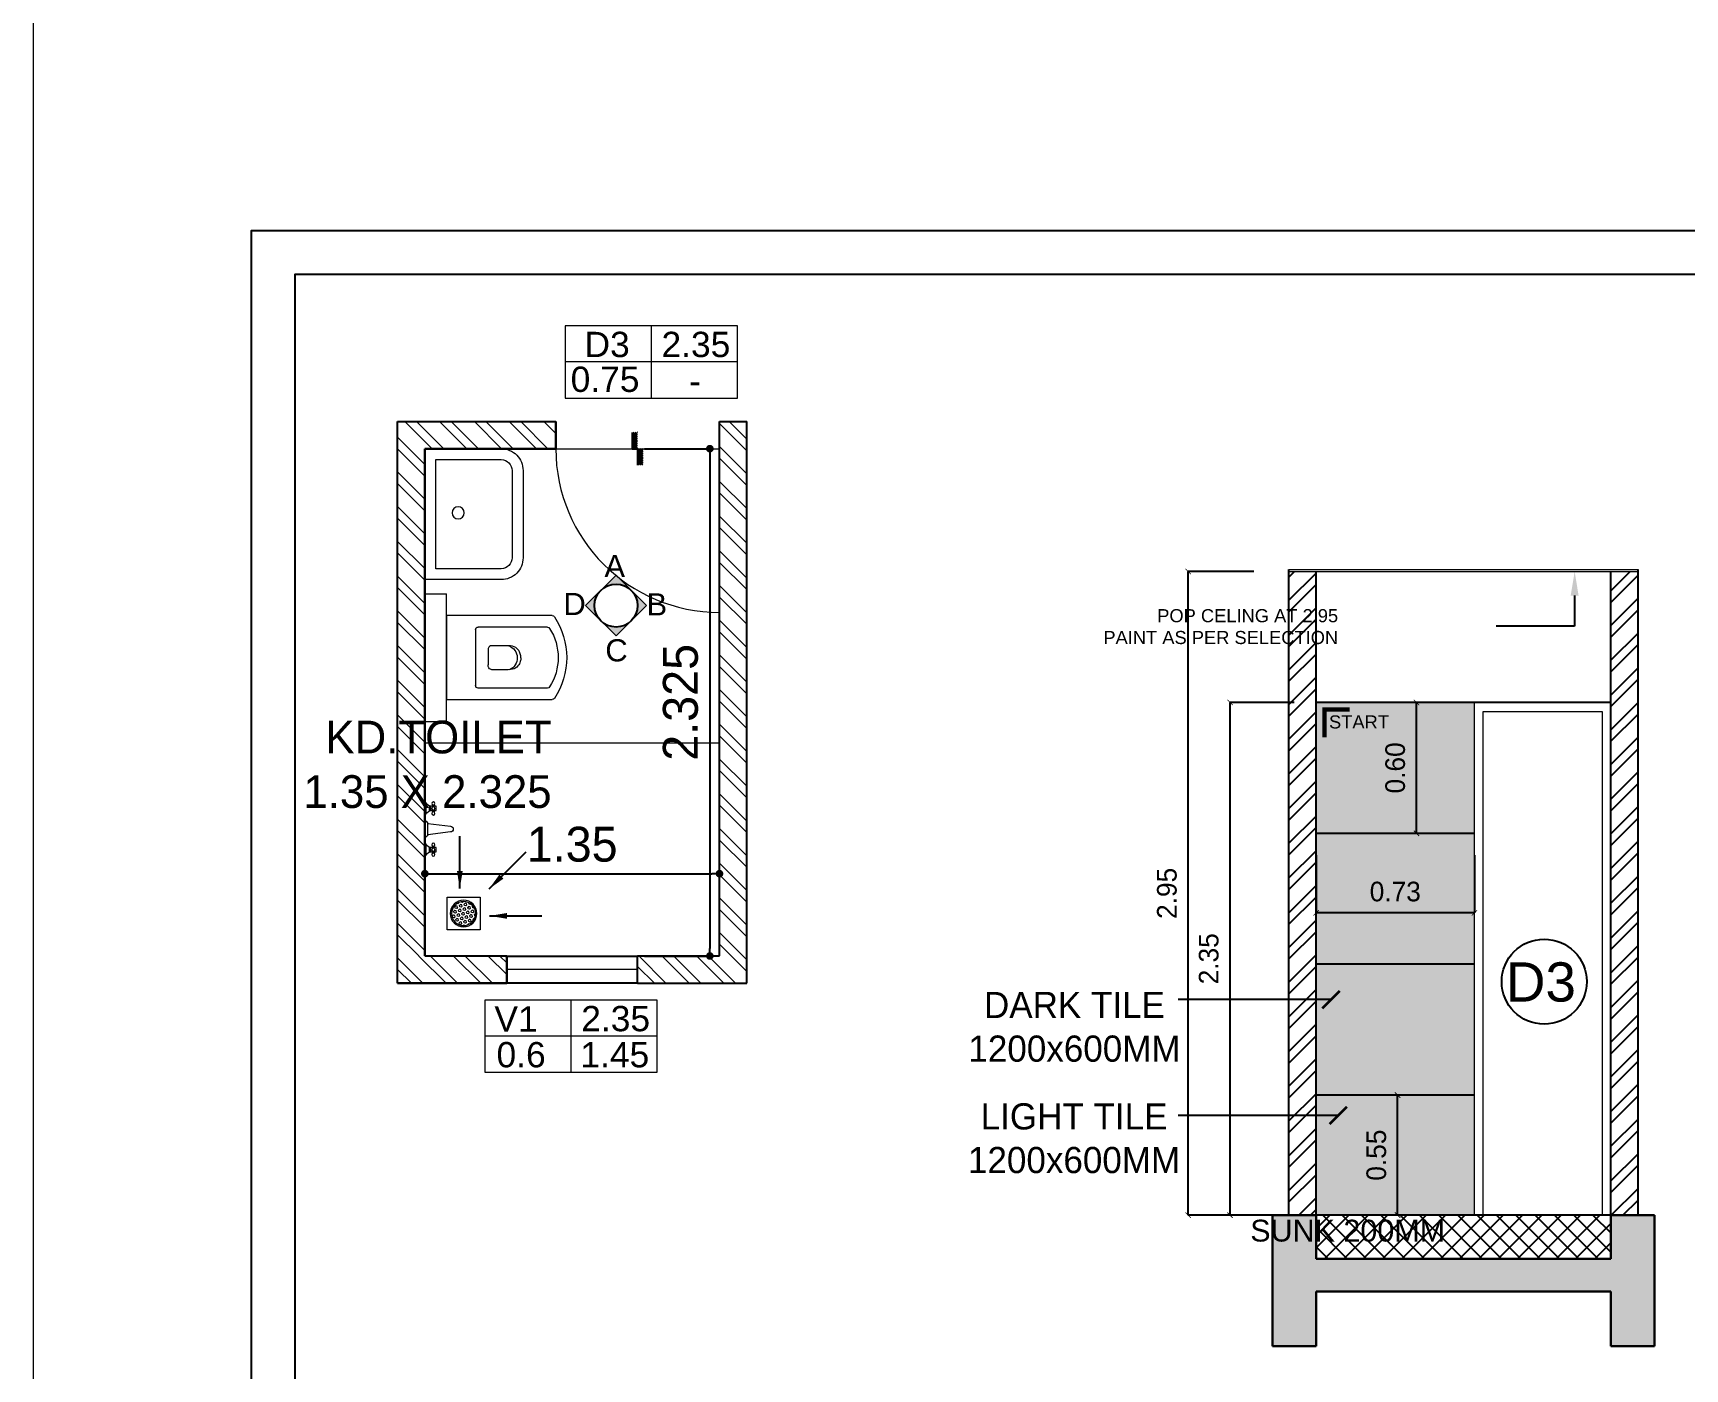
# Model space of a CAD drawing. Header units: metres. Extents: x 494 to 1845, y -666 to 1061.
# Drawn here: x 1814.2 to 1821.77, y 186.43 to 192.56 of the extents above; entities that cross this region are included whole.
import ezdxf
from ezdxf import colors
from ezdxf.entities.mleader import LeaderData, LeaderLine
from ezdxf.math import Vec2, Vec3

# ---------------------------------------------------------------- set-up
doc = ezdxf.new("R2010")
doc.units = ezdxf.units.M
doc.header["$MEASUREMENT"] = 0
doc.linetypes.add('1', pattern=[0])
doc.layers.get('Defpoints').update_dxf_attribs({"color": 12})
for name, color, linetype, lineweight in [('.', 7, 'Continuous', 5), ('01 WALL', 7, 'Continuous', 25), ('07 TEXT', 7, 'Continuous', 13), ('10 furniture', 8, 'Continuous', 13), ('A-Wall Hatch', 8, 'Continuous', 9), ('DIMENSION', 8, 'Continuous', 5), ('SUNK', 7, 'Continuous', 13), ('toilet', 8, 'Continuous', 0), ('VDA - FALSE CEILING', 7, 'Continuous', 5), ('VDA-Col-slab', 1, 'Continuous', 30), ('VDA-DOOR', 23, 'Continuous', 5), ('VDA-DW TAGS', 4, 'Continuous', 9), ('VDA-FURNITURE', 8, 'Continuous', 13), ('VDA-HATCH', 8, 'Continuous', 9), ('VDA-PLUMBING', 8, 'Continuous', 13), ('VDA-WALL', 250, 'Continuous', 25), ('VDA-WINDOW', 5, 'Continuous', 9), ('VDA_DARK TILES', 8, 'Continuous', 9), ('VDA_LIGHT TILES', 254, 'Continuous', 5)]:
    doc.layers.add(name, color=color, linetype=linetype, lineweight=lineweight)
for name, color, linetype in [('A-TAGS', 210, 'Continuous'), ('Flooring', 250, 'Continuous'), ('SHEET', 7, 'Continuous'), ('TILE DROP', 180, '1'), ('TOILET FIXTURES', 8, 'Continuous'), ('VDA-DIM', 252, '1'), ('VDA-TEXT', 250, '1'), ('VDA-WALL BELOW', 8, 'Continuous'), ('VDA-WALL HATCH', 252, 'Continuous'), ('VDA_TILES', 152, '1')]:
    doc.layers.add(name, color=color, linetype=linetype)
doc.styles.add('0.2', font='arial.ttf', dxfattribs={"height": 0.2})
doc.styles.add('arial', font='arial.ttf', dxfattribs={"height": 0.3})
doc.styles.add('PDF Century Gothic Bold', font='GOTHICB.TTF')
doc.styles.add('RS', font='GOTHIC.TTF')
doc.styles.get("Standard").update_dxf_attribs({"font": 'arial.ttf'})
doc.dimstyles.new('SMALL', dxfattribs={"dimtxt": 0.16, "dimasz": 0.05, "dimexe": 0, "dimexo": 0, "dimgap": 0.05, "dimtad": 0, "dimdec": 1, "dimzin": 0, "dimdsep": 46, "dimtxsty": 'RS', "dimblk": 'ARCHTICK', "dimcen": 2.5, "dimclrd": 256, "dimclre": 256, "dimclrt": 5, "dimadec": 0, "dimazin": 0, "dimtfac": 1, "dimtofl": 0, "dimtmove": 0, "dimatfit": 3, "dimldrblk": 'ARCHTICK', "dimfxl": 0, "dimtolj": 1, "dimtzin": 0, "dimarcsym": 0})
doc.dimstyles.new('SMALL-1', dxfattribs={"dimtxt": 0.16, "dimasz": 0.035, "dimexe": 0, "dimexo": 0.1, "dimgap": 0.05, "dimtad": 1, "dimzin": 0, "dimdsep": 46, "dimtxsty": 'RS', "dimblk": 'DOT', "dimcen": 2.5, "dimclrd": 256, "dimclre": 256, "dimclrt": 5, "dimadec": 0, "dimazin": 0, "dimtfac": 1, "dimtdec": 3, "dimtofl": 0, "dimtmove": 0, "dimatfit": 3, "dimfxl": 0, "dimtolj": 1, "dimtzin": 0, "dimarcsym": 0})
pattern_1 = [(135, (-4e-16, 0.375), (-0.00441942, -0.00441942), [])]

# ---------------------------------------------------------------- blocks, each defined once
blk = doc.blocks.new('zw$FB86')
at = {"layer": 'VDA-FURNITURE'}
for points in [[(0, 0.45), (0, 0.1, 0.414214), (0.1, 0), (0.5, 0, 0.414214), (0.6, 0.1), (0.6, 0.45)], [(0.05, 0.4), (0.05, 0.1, 0.414214), (0.1, 0.05), (0.5, 0.05, 0.414214), (0.55, 0.1), (0.55, 0.4)]]:
    blk.add_lwpolyline(points, format="xyb", close=True, dxfattribs=at)
blk.add_circle((0.2942, 0.2973), 0.0278, dxfattribs=at)
blk = doc.blocks.new('zw$1B49')
at = {"layer": 'VDA-FURNITURE'}
for p, q in [((0.1173, 0.1173), (0.1043, 0.013)), ((0.1564, 0.013), (0.1433, 0.1173)), ((0, 0), (0.0717, 0)), ((0.0128, 0.0065), (0.0589, 0.0065)), ((0.0261, 0.0424), (0.0195, 0.0424)), ((0.0261, 0.0358), (0.0195, 0.0358)), ((0.0484, 0.0195), (0.0235, 0.0195)), ((0.0261, 0.0261), (0.0261, 0.0521)), ((0.0261, 0.0521), (0.0456, 0.0521)), ((0.0456, 0.0261), (0.0261, 0.0261)), ((0.0456, 0.0521), (0.0456, 0.0261)), ((0.0456, 0.0424), (0.0521, 0.0424)), ((0.0456, 0.0358), (0.0521, 0.0358)), ((0.0912, 0), (0.1694, 0)), ((0.1043, 0.013), (0.1564, 0.013)), ((0.189, 0), (0.2606, 0)), ((0.2018, 0.0065), (0.2478, 0.0065)), ((0.215, 0.0424), (0.2085, 0.0424)), ((0.215, 0.0358), (0.2085, 0.0358)), ((0.2373, 0.0195), (0.2125, 0.0195)), ((0.215, 0.0261), (0.215, 0.0521)), ((0.215, 0.0521), (0.2346, 0.0521)), ((0.2346, 0.0261), (0.215, 0.0261)), ((0.2346, 0.0521), (0.2346, 0.0261)), ((0.2346, 0.0424), (0.2411, 0.0424)), ((0.2346, 0.0358), (0.2411, 0.0358))]:
    blk.add_line(p, q, dxfattribs=at)
for centre in [(0.013, 0.0391), (0.0358, 0.0391), (0.0586, 0.0391), (0.202, 0.0391), (0.2248, 0.0391), (0.2476, 0.0391)]:
    blk.add_circle(centre, 0.00728, dxfattribs=at)
for centre, radius, start, end in [((0.1303, 0.1173), 0.013, 0, 180), ((-0.0098, 0.0358), 0.0371, 285.2551, 344.7449), ((0.0814, 0.0358), 0.0371, 195.25512, 254.74488), ((0.1096, -0.0053), 0.0191, 106.1502, 163.8498), ((0.1511, -0.0053), 0.0191, 16.1502, 73.8498), ((0.1792, 0.0358), 0.0371, 285.2551, 344.7449), ((0.2704, 0.0358), 0.0371, 195.25512, 254.74488)]:
    blk.add_arc(centre, radius, start, end, dxfattribs=at)
blk = doc.blocks.new('zw$2702')
at = {"layer": 'VDA-FURNITURE'}
for p, q in [((0.55, 0), (0.55, 0.585)), ((0.65, 0.585), (0.55, 0.585)), ((0.65, 0), (0.65, 0.585)), ((0.0663, 0.485), (0.55, 0.485)), ((0.55, 0.485), (0.55, 0.1)), ((0.0885, 0.4325), (0.406, 0.4325)), ((0.418, 0.4205), (0.418, 0.1645)), ((0.2105, 0.3004), (0.2113, 0.3046)), ((0.2113, 0.3046), (0.2125, 0.3092)), ((0.2125, 0.3092), (0.2143, 0.3142)), ((0.2143, 0.3142), (0.2166, 0.3193)), ((0.2166, 0.3193), (0.2196, 0.3244)), ((0.2196, 0.3244), (0.2234, 0.3294)), ((0.2234, 0.3294), (0.2281, 0.334)), ((0.2281, 0.334), (0.2337, 0.3382)), ((0.2337, 0.3382), (0.2404, 0.3417)), ((0.2404, 0.3417), (0.2482, 0.3444)), ((0.2482, 0.3444), (0.2572, 0.3461)), ((0.2572, 0.3461), (0.2675, 0.3468)), ((0.2675, 0.3468), (0.278, 0.3468)), ((0.278, 0.3468), (0.2875, 0.3468)), ((0.2875, 0.3468), (0.2959, 0.3468)), ((0.2959, 0.3468), (0.3035, 0.3468)), ((0.3035, 0.3468), (0.3101, 0.3468)), ((0.3101, 0.3468), (0.3159, 0.3468)), ((0.3159, 0.3468), (0.3209, 0.3468)), ((0.3209, 0.3468), (0.3252, 0.3468)), ((0.3252, 0.3468), (0.3288, 0.3469)), ((0.3288, 0.3469), (0.3318, 0.3469)), ((0.3318, 0.3469), (0.3341, 0.3469)), ((0.3341, 0.3469), (0.336, 0.3469)), ((0.336, 0.3469), (0.3382, 0.3469)), ((0.3382, 0.3469), (0.3388, 0.3469)), ((0.3388, 0.3469), (0.3398, 0.3471)), ((0.3398, 0.3471), (0.3422, 0.3472)), ((0.3422, 0.3472), (0.3456, 0.347)), ((0.3456, 0.347), (0.3496, 0.346)), ((0.3496, 0.346), (0.3535, 0.3437)), ((0.3535, 0.3437), (0.3569, 0.3399)), ((0.3569, 0.3399), (0.3583, 0.3372)), ((0.3583, 0.3372), (0.3594, 0.3339)), ((0.3594, 0.3339), (0.3601, 0.3301)), ((0.3601, 0.3301), (0.3603, 0.3256)), ((0.3603, 0.3262), (0.3603, 0.2588)), ((0.2097, 0.2925), (0.2098, 0.2942)), ((0.2097, 0.2918), (0.2097, 0.2925)), ((0.2097, 0.2916), (0.2097, 0.291)), ((0.2097, 0.291), (0.2098, 0.2893)), ((0.2098, 0.2942), (0.21, 0.2969)), ((0.2098, 0.2893), (0.21, 0.2866)), ((0.21, 0.2969), (0.2105, 0.3004)), ((0.21, 0.2866), (0.2105, 0.2831)), ((0.2105, 0.2831), (0.2113, 0.2789)), ((0.2113, 0.2789), (0.2125, 0.2743)), ((0.2125, 0.2743), (0.2143, 0.2693)), ((0.2143, 0.2693), (0.2166, 0.2642)), ((0.2166, 0.2642), (0.2196, 0.2591)), ((0.2196, 0.2591), (0.2234, 0.2541)), ((0.2234, 0.2541), (0.2281, 0.2495)), ((0.2281, 0.2495), (0.2337, 0.2453)), ((0.2337, 0.2453), (0.2404, 0.2418)), ((0.2404, 0.2418), (0.2482, 0.2391)), ((0.2482, 0.2391), (0.2572, 0.2373)), ((0.2572, 0.2373), (0.2675, 0.2367)), ((0.2675, 0.2367), (0.278, 0.2367)), ((0.278, 0.2367), (0.2875, 0.2367)), ((0.2875, 0.2367), (0.296, 0.2367)), ((0.296, 0.2367), (0.3035, 0.2367)), ((0.3035, 0.2367), (0.3102, 0.2367)), ((0.3102, 0.2367), (0.3161, 0.2367)), ((0.3161, 0.2367), (0.3211, 0.2367)), ((0.3211, 0.2367), (0.3254, 0.2367)), ((0.3254, 0.2367), (0.3291, 0.2367)), ((0.3291, 0.2367), (0.3321, 0.2367)), ((0.3321, 0.2367), (0.3344, 0.2368)), ((0.3344, 0.2368), (0.3363, 0.2368)), ((0.3363, 0.2368), (0.3386, 0.2368)), ((0.3386, 0.2368), (0.3392, 0.2368)), ((0.3392, 0.2368), (0.3402, 0.2367)), ((0.3402, 0.2367), (0.3426, 0.2369)), ((0.3499, 0.239), (0.3537, 0.2415)), ((0.3537, 0.2415), (0.3571, 0.2455)), ((0.3571, 0.2455), (0.3584, 0.2481)), ((0.3584, 0.2481), (0.3595, 0.2511)), ((0.3595, 0.2511), (0.3601, 0.2547)), ((0.3601, 0.2547), (0.3603, 0.2588)), ((0.0885, 0.1525), (0.406, 0.1525)), ((0.55, 0.1), (0.0663, 0.1)), ((0.65, 0), (0.55, 0))]:
    blk.add_line(p, q, dxfattribs=at)
for centre, radius, start, end in [((0.3393, 0.2925), 0.3393, 146.53147, 213.46853), ((0.0663, 0.473), 0.012, 90, 146.53147), ((0.2879, 0.2925), 0.2489, 147.45679, 212.54321), ((0.0885, 0.4205), 0.012, 90, 150.49067), ((0.406, 0.4205), 0.012, 0, 90), ((0.285, 0.2913), 0.0588, 109.85833, 247.31919), ((0.3341, 0.2803), 0.0442, 281.08149, 290.92542), ((0.0885, 0.1645), 0.012, 209.50933, 270), ((0.406, 0.1645), 0.012, 270, 0), ((0.0663, 0.112), 0.012, 213.46853, 270)]:
    blk.add_arc(centre, radius, start, end, dxfattribs=at)
blk = doc.blocks.new('_Dot')
at = {"color": 0, "linetype": 'ByBlock', "lineweight": -2}
blk.add_line((-0.5, 0), (-1, 0), dxfattribs=at)
at = {"color": 0, "linetype": 'ByBlock', "const_width": 0.5}
blk.add_lwpolyline([(-0.25, 0, 1), (0.25, 0, 1)], format="xyb", close=True, dxfattribs=at)
blk = doc.blocks.new('*D1017')
at = {"layer": 'Defpoints', "color": 0}
for p in [(1815.9956, 190.3737), (1817.3456, 188.7028), (1817.3456, 188.3256)]:
    blk.add_point(p, dxfattribs=at)
at = {"layer": 'VDA-DIM', "lineweight": -2}
for p, q in [((1815.9956, 189.0028), (1815.9956, 188.7028)), ((1816.0306, 188.7028), (1817.3106, 188.7028)), ((1817.3456, 188.4256), (1817.3456, 188.7028))]:
    blk.add_line(p, q, dxfattribs=at)
at = {"layer": 'VDA-DIM', "lineweight": -2, "xscale": 0.035, "yscale": 0.035, "zscale": 0.035, "rotation": 180}
blk.add_blockref('_Dot', (1815.9956, 188.7028), dxfattribs=at)
at = {"layer": 'VDA-DIM', "lineweight": -2, "xscale": 0.035, "yscale": 0.035, "zscale": 0.035}
blk.add_blockref('_Dot', (1817.3456, 188.7028), dxfattribs=at)
at = {"layer": 'VDA-DIM', "color": 5, "insert": (1816.6706, 188.8368), "char_height": 0.16, "attachment_point": 5, "style": 'RS'}
blk.add_mtext('\\A1;1.35', dxfattribs=at)
blk = doc.blocks.new('*D1018')
at = {"layer": 'Defpoints', "color": 0}
for p in [(1815.9956, 190.6506), (1815.9956, 188.3255), (1817.3015, 188.3255)]:
    blk.add_point(p, dxfattribs=at)
at = {"layer": 'VDA-DIM', "lineweight": -2}
for p, q in [((1817.0015, 190.6506), (1817.3015, 190.6506)), ((1817.3015, 190.6156), (1817.3015, 188.3605)), ((1817.0015, 188.3255), (1817.3015, 188.3255))]:
    blk.add_line(p, q, dxfattribs=at)
at = {"layer": 'VDA-DIM', "lineweight": -2, "xscale": 0.035, "yscale": 0.035, "zscale": 0.035}
for p, rotation in [((1817.3015, 190.6506), 90), ((1817.3015, 188.3255), 270)]:
    blk.add_blockref('_Dot', p, dxfattribs=dict(at, rotation=rotation))
at = {"layer": 'VDA-DIM', "color": 5, "insert": (1817.1675, 189.4881), "char_height": 0.16, "attachment_point": 5, "rotation": 90, "style": 'RS'}
blk.add_mtext('\\A1;2.325', dxfattribs=at)
blk = doc.blocks.new('V1')
at = {"layer": 'VDA-DW TAGS'}
for p, q in [((1525.346, 322.8255), (1525.346, 323.1564)), ((1525.7407, 322.9909), (1524.951, 322.9909))]:
    blk.add_line(p, q, dxfattribs=at)
blk.add_lwpolyline([(1525.7407, 323.1564), (1524.951, 323.1564), (1524.951, 322.8255), (1525.7407, 322.8255)], close=True, dxfattribs=at)
at = {"layer": 'VDA-DW TAGS', "char_height": 0.11598, "attachment_point": 8, "style": 'arial'}
for s, insert, width in [('V1', (1525.0936, 323.0116), 0.282293), ('2.35', (1525.5501, 323.0116), 0.282293), ('0.6', (1525.1168, 322.8462), 0.27584), ('1.45', (1525.5462, 322.8462), 0.366174)]:
    blk.add_mtext(s, dxfattribs=dict(at, insert=insert, width=width))
blk = doc.blocks.new('TT-level diff-flat-14')
at = {"layer": 'TILE DROP'}
h = blk.add_hatch(dxfattribs=at)
h.set_pattern_fill('ANSI31', color=256, scale=0.05, angle=90, style=0)
h.set_pattern_definition(pattern_1)
h.paths.add_polyline_path([(-0.075, 0.025), (-0.075, 0), (0, 0), (0, 0.025)])
h = blk.add_hatch(dxfattribs=at)
h.set_pattern_fill('ANSI31', color=256, scale=0.05, angle=90, style=0)
h.set_pattern_definition(pattern_1)
h.paths.add_polyline_path([(0, 0), (0, -0.025), (0.075, -0.025), (0.075, 0)])
for points in [[(0, 0), (-0.075, 0)], [(0.075, -0.025), (0, -0.025), (0, 0), (-0.075, 0)]]:
    blk.add_lwpolyline(points, dxfattribs=at)
blk = doc.blocks.new('D3 F')
at = {"layer": 'VDA-DW TAGS'}
for p, q in [((1526.9357, 319.9002), (1526.9357, 320.2311)), ((1527.3304, 320.0657), (1526.5407, 320.0657))]:
    blk.add_line(p, q, dxfattribs=at)
blk.add_lwpolyline([(1527.3304, 320.2311), (1526.5407, 320.2311), (1526.5407, 319.9002), (1527.3304, 319.9002)], close=True, dxfattribs=at)
at = {"layer": 'VDA-DW TAGS', "attachment_point": 8, "style": 'arial'}
for s, insert, char_height, width in [('D3', (1526.733, 320.0863), 0.11598, 0.282293), ('2.35', (1527.1398, 320.0863), 0.11598, 0.282293), ('0.75', (1526.7235, 319.9266), 0.11598, 0.27584), ('-', (1527.1359, 319.9209), 0.116, 0.366174)]:
    blk.add_mtext(s, dxfattribs=dict(at, insert=insert, char_height=char_height, width=width))
blk = doc.blocks.new('4545')
at = {"layer": '.'}
h = blk.add_hatch(color=256, dxfattribs=at)
h.dxf.hatch_style = 1
h.paths.add_polyline_path([(35508.49, -1448.68), (35510.41, -1446.77), (35512.33, -1448.68, 0.414214), (35508.49, -1448.68)])
h.paths.add_polyline_path([(35508.49, -1452.51, 0.414214), (35512.33, -1452.51), (35510.41, -1454.43), (35508.49, -1452.51)])
h.paths.add_polyline_path([(35506.58, -1450.6), (35508.49, -1448.68, 0.414214), (35508.49, -1452.51)])
h.paths.add_polyline_path([(35512.33, -1448.68), (35514.24, -1450.6), (35512.33, -1452.51, 0.198912), (35513.12, -1450.6, 0.198912)])
blk.add_circle((35510.41, -1450.6), 2.71)
at = {"layer": 'Flooring', "lineweight": -2}
for p, q in [((35510.41, -1446.77), (35506.58, -1450.6)), ((35514.24, -1450.6), (35510.41, -1446.77)), ((35506.58, -1450.6), (35510.41, -1454.43)), ((35510.41, -1454.43), (35514.24, -1450.6))]:
    blk.add_line(p, q, dxfattribs=at)
at = {"layer": 'A-TAGS', "color": 0, "ltscale": 5, "char_height": 2.8, "attachment_point": 2, "style": 'arial'}
for s, insert, width in [('{\\T0.9;D}', (35505.05, -1449, 12.17), 2.4002), ('{\\T0.9;B}', (35515.42, -1449.05, 12.17), 2.0754), ('{\\T0.9;C}', (35510.33, -1454.84, 12.17), 2.7249)]:
    blk.add_mtext(s, dxfattribs=dict(at, insert=insert, width=width))
at = {"layer": 'toilet', "color": 0, "lineweight": 5, "insert": (35510.12, -1444.22, 12.17), "char_height": 2.8, "width": 2.8332, "attachment_point": 2, "style": 'arial'}
blk.add_mtext('{\\T0.9;A}', dxfattribs=at)
blk = doc.blocks.new('_ArchTick')
at = {"color": 0, "linetype": 'ByBlock', "const_width": 0.15}
blk.add_lwpolyline([(-0.5, -0.5), (0.5, 0.5)], dxfattribs=at)
blk = doc.blocks.new('*D1019')
at = {"layer": 'Defpoints', "color": 0}
for p in [(1820.0796, 188.8877), (1820.8046, 188.8877), (1820.0796, 188.5231)]:
    blk.add_point(p, dxfattribs=at)
at = {"layer": 'VDA-DIM', "lineweight": -2}
for p, q in [((1820.0796, 188.7877), (1820.0796, 188.5231)), ((1820.8046, 188.7877), (1820.8046, 188.5231)), ((1820.8046, 188.5231), (1820.0796, 188.5231))]:
    blk.add_line(p, q, dxfattribs=at)
at = {"layer": 'VDA-DIM', "lineweight": -2, "xscale": 0.025, "yscale": 0.025, "zscale": 0.025, "rotation": 180}
blk.add_blockref('_ArchTick', (1820.0796, 188.5231), dxfattribs=at)
at = {"layer": 'VDA-DIM', "lineweight": -2, "xscale": 0.025, "yscale": 0.025, "zscale": 0.025}
blk.add_blockref('_ArchTick', (1820.8046, 188.5231), dxfattribs=at)
at = {"layer": 'VDA-DIM', "color": 5, "insert": (1820.4421, 188.6204), "char_height": 0.09, "attachment_point": 5, "style": 'RS'}
blk.add_mtext('\\A1;0.73', dxfattribs=at)
blk = doc.blocks.new('*D1020')
at = {"layer": 'Defpoints', "color": 0}
for p in [(1820.5395, 189.4877), (1820.5462, 189.4877), (1820.5462, 188.8877)]:
    blk.add_point(p, dxfattribs=at)
at = {"layer": 'VDA-DIM', "lineweight": -2}
for p, q in [((1820.5395, 189.4877), (1820.5395, 189.4877)), ((1820.5395, 188.8877), (1820.5395, 189.4877)), ((1820.5395, 188.8877), (1820.5395, 188.8877))]:
    blk.add_line(p, q, dxfattribs=at)
at = {"layer": 'VDA-DIM', "lineweight": -2, "xscale": 0.025, "yscale": 0.025, "zscale": 0.025}
for p, rotation in [((1820.5395, 189.4877), 90), ((1820.5395, 188.8877), 270)]:
    blk.add_blockref('_ArchTick', p, dxfattribs=dict(at, rotation=rotation))
at = {"layer": 'VDA-DIM', "color": 5, "insert": (1820.4422, 189.1877), "char_height": 0.09, "attachment_point": 5, "rotation": 90, "style": 'RS'}
blk.add_mtext('\\A1;0.60', dxfattribs=at)
blk = doc.blocks.new('*D1021')
at = {"layer": 'Defpoints', "color": 0}
for p in [(1820.4528, 187.6877), (1820.4612, 187.6877), (1820.4612, 187.1377)]:
    blk.add_point(p, dxfattribs=at)
at = {"layer": 'VDA-DIM', "lineweight": -2}
for p, q in [((1820.4528, 187.6877), (1820.4528, 187.6877)), ((1820.4528, 187.1377), (1820.4528, 187.6877)), ((1820.4528, 187.1377), (1820.4528, 187.1377))]:
    blk.add_line(p, q, dxfattribs=at)
at = {"layer": 'VDA-DIM', "lineweight": -2, "xscale": 0.025, "yscale": 0.025, "zscale": 0.025}
for p, rotation in [((1820.4528, 187.6877), 90), ((1820.4528, 187.1377), 270)]:
    blk.add_blockref('_ArchTick', p, dxfattribs=dict(at, rotation=rotation))
at = {"layer": 'VDA-DIM', "color": 5, "insert": (1820.3555, 187.4127), "char_height": 0.09, "attachment_point": 5, "rotation": 90, "style": 'RS'}
blk.add_mtext('\\A1;0.55', dxfattribs=at)
blk = doc.blocks.new('*D1022')
at = {"layer": 'Defpoints', "color": 0}
for p in [(1819.685, 189.4877), (1820.0796, 189.4877), (1820.0796, 187.1377)]:
    blk.add_point(p, dxfattribs=at)
at = {"layer": 'VDA-DIM', "lineweight": -2}
for p, q in [((1819.9796, 189.4877), (1819.685, 189.4877)), ((1819.685, 187.1377), (1819.685, 189.4877)), ((1819.9796, 187.1377), (1819.685, 187.1377))]:
    blk.add_line(p, q, dxfattribs=at)
at = {"layer": 'VDA-DIM', "lineweight": -2, "xscale": 0.025, "yscale": 0.025, "zscale": 0.025}
for p, rotation in [((1819.685, 189.4877), 90), ((1819.685, 187.1377), 270)]:
    blk.add_blockref('_ArchTick', p, dxfattribs=dict(at, rotation=rotation))
at = {"layer": 'VDA-DIM', "color": 5, "insert": (1819.5877, 188.3127), "char_height": 0.09, "attachment_point": 5, "rotation": 90, "style": 'RS'}
blk.add_mtext('\\A1;2.35', dxfattribs=at)
blk = doc.blocks.new('*D1023')
at = {"layer": 'Defpoints', "color": 0}
for p in [(1819.4933, 190.0877), (1819.9546, 190.0877), (1819.8796, 187.1377)]:
    blk.add_point(p, dxfattribs=at)
at = {"layer": 'VDA-DIM', "lineweight": -2}
for p, q in [((1819.7933, 190.0877), (1819.4933, 190.0877)), ((1819.4933, 187.1377), (1819.4933, 190.0877)), ((1819.7796, 187.1377), (1819.4933, 187.1377))]:
    blk.add_line(p, q, dxfattribs=at)
at = {"layer": 'VDA-DIM', "lineweight": -2, "xscale": 0.025, "yscale": 0.025, "zscale": 0.025}
for p, rotation in [((1819.4933, 190.0877), 90), ((1819.4933, 187.1377), 270)]:
    blk.add_blockref('_ArchTick', p, dxfattribs=dict(at, rotation=rotation))
at = {"layer": 'VDA-DIM', "color": 5, "insert": (1819.396, 188.6127), "char_height": 0.09, "attachment_point": 5, "rotation": 90, "style": 'RS'}
blk.add_mtext('\\A1;2.95', dxfattribs=at)
blk = doc.blocks.new('MULTI TRAP')
at = {"layer": '10 furniture'}
for p, q in [((75, 75), (-75, 75)), ((-75, 75), (-75, -75)), ((-55, 0.4), (-54.4, 0.6)), ((-54.4, 0.6), (-49.9, -3.9)), ((-48.6, 25.8), (-47.9, 25.1)), ((-47.9, 25.1), (-41.7, 26.7)), ((-46.7, 8.3), (-45, 14.5)), ((-46.7, 8.3), (-42.2, 3.8)), ((-45, 14.5), (-38.9, 16.1)), ((-42.3, 35.1), (-40.1, 32.9)), ((-42.2, 3.8), (-36, 5.5)), ((-41.7, 26.7), (-40.1, 32.9)), ((-38.9, 16.1), (-34.4, 11.6)), ((-36, 5.5), (-34.4, 11.6)), ((-34.5, 42.8), (-32.3, 40.6)), ((-32.3, 40.6), (-26.2, 42.3)), ((-31.1, 23.9), (-29.5, 30)), ((-31.1, 23.9), (-26.6, 19.4)), ((-29.5, 30), (-23.3, 31.7)), ((-26.6, 19.4), (-20.5, 21)), ((-26.2, 42.3), (-24.5, 48.4)), ((-25.4, 2.6), (-23.8, 8.8)), ((-25.4, 2.6), (-20.9, -1.8)), ((-25.1, 49), (-24.5, 48.4)), ((-23.8, 8.8), (-17.6, 10.4)), ((-23.3, 31.7), (-18.8, 27.2)), ((-20.5, 21), (-18.8, 27.2)), ((-17.6, 10.4), (-13.1, 5.9)), ((-15.6, 39.4), (-13.9, 45.6)), ((-15.6, 39.4), (-11.1, 35)), ((-14.8, -0.2), (-13.1, 5.9)), ((-13.9, 45.6), (-7.8, 47.2)), ((-11.1, 35), (-4.9, 36.6)), ((-9.9, 18.2), (-8.2, 24.3)), ((-9.9, 18.2), (-5.4, 13.7)), ((-8.2, 24.3), (-2.1, 26)), ((-7.8, 47.2), (-3.3, 42.7)), ((-5.4, 13.7), (0.8, 15.4)), ((-4.9, 36.6), (-3.3, 42.7)), ((-4.2, -3), (-2.5, 3.1)), ((-2.5, 3.1), (3.6, 4.7)), ((-2.1, 26), (2.4, 21.5)), ((0, 55), (4.5, 50.5)), ((0.8, 15.4), (2.4, 21.5)), ((3.6, 4.7), (8.1, 0.2)), ((4.5, 50.5), (10.6, 52.2)), ((5.7, 33.8), (7.3, 39.9)), ((5.7, 33.8), (10.2, 29.3)), ((6.5, -5.9), (8.1, 0.2)), ((7.3, 39.9), (13.5, 41.5)), ((10.2, 29.3), (16.3, 30.9)), ((10.6, 52.2), (11.1, 53.9)), ((11.4, 12.5), (13, 18.6)), ((11.4, 12.5), (15.9, 8)), ((13, 18.6), (19.2, 20.3)), ((13.5, 41.5), (18, 37)), ((15.9, 8), (22, 9.7)), ((16.3, 30.9), (18, 37)), ((19.2, 20.3), (23.7, 15.8)), ((21.2, 49.3), (21.6, 50.6)), ((21.2, 49.3), (25.7, 44.8)), ((22, 9.7), (23.7, 15.8)), ((25.7, 44.8), (30.2, 46)), ((26.9, 28.1), (28.6, 34.2)), ((26.9, 28.1), (31.4, 23.6)), ((28.6, 34.2), (34.7, 35.8)), ((31.4, 23.6), (37.6, 25.2)), ((32.6, 6.8), (34.3, 12.9)), ((32.6, 6.8), (37.1, 2.3)), ((34.3, 12.9), (40.4, 14.6)), ((34.7, 35.8), (39.2, 31.3)), ((37.1, 2.3), (43.3, 4)), ((37.6, 25.2), (39.2, 31.3)), ((40.4, 14.6), (44.9, 10.1)), ((43.3, 4), (44.9, 10.1)), ((48.2, 22.4), (48.9, 25.1)), ((48.2, 22.4), (51.6, 18.9)), ((53.9, 1.1), (54.8, 4.6)), ((53.9, 1.1), (55, 0)), ((75, -75), (75, 75)), ((-75, -75), (75, -75)), ((-54, -10.7), (-51.6, -10.1)), ((-51.6, -10.1), (-49.9, -3.9)), ((-50.7, -21.2), (-48.7, -20.7)), ((-48.7, -20.7), (-44.3, -25.2)), ((-45.7, -30.6), (-44.3, -25.2)), ((-41, -12.9), (-39.3, -6.8)), ((-41, -12.9), (-36.5, -17.4)), ((-39.3, -6.8), (-33.2, -5.1)), ((-36.5, -17.4), (-30.3, -15.8)), ((-35.3, -34.2), (-33.6, -28)), ((-35.3, -34.2), (-30.8, -38.6)), ((-33.6, -28), (-27.5, -26.4)), ((-33.2, -5.1), (-28.7, -9.6)), ((-30.8, -38.6), (-24.7, -37)), ((-30.3, -15.8), (-28.7, -9.6)), ((-27.5, -26.4), (-23, -30.9)), ((-25.6, -48.7), (-21.8, -47.6)), ((-24.7, -37), (-23, -30.9)), ((-21.8, -47.6), (-17.3, -52.1)), ((-20.9, -1.8), (-14.8, -0.2)), ((-19.7, -18.6), (-18.1, -12.5)), ((-19.7, -18.6), (-15.2, -23.1)), ((-18.1, -12.5), (-11.9, -10.8)), ((-17.3, -52.2), (-17.3, -52.1)), ((-15.2, -23.1), (-9.1, -21.5)), ((-14, -39.9), (-12.4, -33.7)), ((-14, -39.9), (-9.5, -44.3)), ((-12.4, -33.7), (-6.3, -32.1)), ((-11.9, -10.8), (-7.5, -15.3)), ((-9.5, -44.3), (-3.4, -42.7)), ((-9.1, -21.5), (-7.5, -15.3)), ((-6.3, -32.1), (-1.8, -36.6)), ((-5.7, -54.7), (-0.6, -53.3)), ((-4.2, -3), (0.3, -7.5)), ((-3.4, -42.7), (-1.8, -36.6)), ((-0.6, -53.3), (1.1, -55)), ((0.3, -7.5), (6.5, -5.9)), ((1.5, -24.3), (3.2, -18.2)), ((1.5, -24.3), (6, -28.8)), ((3.2, -18.2), (9.3, -16.5)), ((6, -28.8), (12.1, -27.1)), ((7.2, -45.5), (8.9, -39.4)), ((7.2, -45.5), (11.7, -50)), ((8.9, -39.4), (15, -37.8)), ((9.3, -16.5), (13.8, -21)), ((11.7, -50), (17.8, -48.4)), ((12.1, -27.1), (13.8, -21)), ((15, -37.8), (19.5, -42.3)), ((17.1, -8.7), (18.7, -2.6)), ((17.1, -8.7), (21.6, -13.2)), ((17.8, -48.4), (19.5, -42.3)), ((18.7, -2.6), (24.9, -1)), ((21.6, -13.2), (27.7, -11.6)), ((22.8, -30), (24.4, -23.9)), ((22.8, -30), (27.3, -34.5)), ((24.4, -23.9), (30.6, -22.2)), ((24.9, -1), (29.3, -5.5)), ((27.3, -34.5), (33.4, -32.8)), ((27.7, -11.6), (29.3, -5.5)), ((29.8, -46.2), (30.1, -45.1)), ((30.1, -45.1), (32.3, -44.5)), ((30.6, -22.2), (35, -26.7)), ((33.4, -32.8), (35, -26.7)), ((38.3, -14.4), (40, -8.3)), ((38.3, -14.4), (42.8, -18.9)), ((40, -8.3), (46.1, -6.7)), ((42.8, -18.9), (49, -17.3)), ((45.2, -31.4), (45.7, -29.5)), ((45.7, -29.5), (46.5, -29.3)), ((46.1, -6.7), (50.6, -11.1)), ((49, -17.3), (50.6, -11.1))]:
    blk.add_line(p, q, dxfattribs=at)
for radius in [61, 55]:
    blk.add_circle((0, 0), radius, dxfattribs=at)

msp = doc.modelspace()

# ---------------------------------------------------------------- hatches: boundary and pattern name
at = {"layer": 'A-Wall Hatch'}
h = msp.add_hatch(dxfattribs=at)
h.set_pattern_fill('ANSI32', color=256, scale=0.3, angle=270)
h.set_pattern_definition([(315, (214.07415, 112.41385), (0.079549513, 0.079549513), []), (315, (214.07415, 112.36081), (0.079549513, 0.079549513), [])])
h.paths.add_polyline_path([(1817.4706, 190.7756), (1817.3456, 190.7756), (1817.3456, 188.3256), (1817.4706, 188.3256)])
h.paths.add_polyline_path([(1816.3706, 188.3255), (1816.3647, 188.3255), (1815.8706, 188.3255), (1815.8706, 188.2006), (1816.3706, 188.2006)])
h.paths.add_polyline_path([(1817.4706, 188.3256), (1816.9706, 188.3256), (1816.9706, 188.2006), (1817.4706, 188.2006)])
h.paths.add_polyline_path([(1816.5956, 190.6506), (1816.5956, 190.7756), (1815.8706, 190.7756), (1815.8706, 188.3256), (1815.9956, 188.3256), (1815.9956, 189.4006), (1815.9956, 190.6506)])
at = {"layer": 'SUNK', "lineweight": -2}
h = msp.add_hatch(dxfattribs=at)
h.set_pattern_fill('ANSI37', color=43, scale=0.5, angle=90)
h.set_pattern_definition([(135, (520.28712, -148.75353), (-0.0441941738, -0.0441941738), []), (225, (520.28712, -148.75353), (0.0441941738, -0.0441941738), [])])
h.paths.add_polyline_path([(1820.0796, 186.9377), (1821.4296, 186.9377), (1821.4296, 187.1377), (1820.0796, 187.1377)])
at = {"layer": 'VDA-WALL HATCH', "lineweight": -2}
h = msp.add_hatch(dxfattribs=at)
h.set_pattern_fill('ANSI32', color=256, scale=0.3, angle=360)
h.set_pattern_definition([(45, (520.28712, -148.75353), (-0.079549513, 0.079549513), []), (45, (520.34015, -148.75353), (-0.079549513, 0.079549513), [])])
h.paths.add_polyline_path([(1821.5546, 190.0877), (1821.4296, 190.0877), (1821.4296, 187.1377), (1821.5546, 187.1377)])
h.paths.add_polyline_path([(1820.0796, 190.0877), (1819.9546, 190.0877), (1819.9546, 187.1377), (1820.0796, 187.1377)])
h = msp.add_hatch(color=8, dxfattribs=at)
h.dxf.hatch_style = 1
h.paths.add_polyline_path([(1821.6296, 187.1377), (1821.4296, 187.1377), (1821.4296, 186.9377), (1820.0796, 186.9377), (1820.0796, 187.1377), (1819.8796, 187.1377), (1819.8796, 186.5377), (1820.0796, 186.5377), (1820.0796, 186.7877), (1821.4296, 186.7877), (1821.4296, 186.5377), (1821.6296, 186.5377)])
at = {"layer": 'VDA_DARK TILES', "lineweight": 25, "true_color": 0x939598}
h = msp.add_hatch(color=252, dxfattribs=at)
h.dxf.hatch_style = 1
h.paths.add_polyline_path([(1820.8046, 189.4877), (1820.0796, 189.4877), (1820.0796, 188.8877), (1820.8046, 188.8877)])
h.paths.add_polyline_path([(1820.8046, 188.2877), (1820.0796, 188.2877), (1820.0796, 187.6877), (1820.8046, 187.6877)])
at = {"layer": 'VDA_LIGHT TILES', "lineweight": -2, "true_color": 0xe3e3e3}
h = msp.add_hatch(color=254, dxfattribs=at)
h.dxf.hatch_style = 1
h.paths.add_polyline_path([(1820.8046, 188.8877), (1820.0796, 188.8877), (1820.0796, 188.2877), (1820.8046, 188.2877)])
h.paths.add_polyline_path([(1820.8046, 187.6877), (1820.0796, 187.6877), (1820.0796, 187.1377), (1820.8046, 187.1377)])

# ---------------------------------------------------------------- linework, layer by layer
for p, q in [((1815.8706, 190.7756), (1816.5956, 190.7756)), ((1815.8706, 188.2006), (1815.8706, 190.7756)), ((1816.5956, 190.7756), (1816.5956, 190.6506)), ((1816.5956, 190.6506), (1815.9956, 190.6506)), ((1815.9956, 190.6506), (1815.9956, 188.3256)), ((1815.9956, 188.3256), (1816.3706, 188.3256)), ((1816.3706, 188.3256), (1816.3706, 188.2006)), ((1816.3706, 188.2006), (1815.8706, 188.2006))]:
    msp.add_line(p, q)
at = {"layer": '01 WALL', "color": 23, "const_width": 0.02}
msp.add_lwpolyline([(1820.2325, 189.456), (1820.1182, 189.456), (1820.1182, 189.3273)], dxfattribs=at)
at = {"layer": 'DIMENSION', "color": 6}
msp.add_line((1814.2002, 309.0934), (1814.2002, 141.9928), dxfattribs=at)
at = {"layer": 'SHEET'}
for points in [[(1826.4591, 191.6492), (1815.2002, 191.6492), (1815.2002, 175.7259), (1826.4591, 175.7259)], [(1826.2591, 191.4492), (1815.4002, 191.4492), (1815.4002, 175.9259), (1826.2591, 175.9259)]]:
    msp.add_lwpolyline(points, close=True, dxfattribs=at)
at = {"layer": 'VDA - FALSE CEILING', "color": 18, "lineweight": 20}
for p, q in [((1819.9546, 190.0977), (1821.5546, 190.0977)), ((1819.9546, 190.0877), (1821.5546, 190.0877))]:
    msp.add_line(p, q, dxfattribs=at)
at = {"layer": 'VDA-Col-slab'}
for p, q in [((1819.8796, 187.1377), (1820.0796, 187.1377)), ((1819.8796, 186.5377), (1819.8796, 187.1377)), ((1820.0796, 186.9377), (1820.0796, 187.1377)), ((1821.4296, 187.1377), (1821.6296, 187.1377)), ((1821.4296, 186.9377), (1821.4296, 187.1377)), ((1821.6296, 187.1377), (1821.6296, 186.5377)), ((1820.0796, 186.9377), (1821.4296, 186.9377)), ((1820.0796, 186.5377), (1820.0796, 186.7877)), ((1820.0796, 186.7877), (1821.4296, 186.7877)), ((1821.4296, 186.5377), (1821.4296, 186.7877)), ((1819.8796, 186.5377), (1820.0796, 186.5377)), ((1821.4296, 186.5377), (1821.6296, 186.5377))]:
    msp.add_line(p, q, dxfattribs=at)
at = {"layer": 'VDA-Col-slab', "color": 18, "lineweight": -3, "true_color": 0x000000}
msp.add_line((1821.4296, 187.1377), (1820.0796, 187.1377), dxfattribs=at)
at = {"layer": 'VDA-DOOR'}
for p in [(1816.5956, 190.6506), (1817.3456, 189.9006)]:
    msp.add_line(p, (1817.3456, 190.6506), dxfattribs=at)
at = {"layer": 'VDA-DOOR', "color": 252}
msp.add_lwpolyline([(1820.8046, 187.1377), (1820.8046, 189.4877), (1821.4296, 189.4877), (1821.4296, 187.1377)], dxfattribs=at)
at = {"layer": 'VDA-DOOR', "color": 8}
msp.add_lwpolyline([(1820.8446, 187.1377), (1820.8446, 189.446), (1821.3896, 189.446), (1821.3896, 187.1377)], dxfattribs=at)
at = {"layer": 'VDA-DOOR'}
msp.add_arc((1817.3456, 190.6506), 0.75, 180, 270, dxfattribs=at)
at = {"layer": 'VDA-FURNITURE', "extrusion": (4.36827e-06, 5.81046e-06, 1)}
msp.add_line((1817.3456, 189.3006), (1815.9956, 189.3006), dxfattribs=at)
at = {"layer": 'VDA-TEXT', "color": 253}
msp.add_circle((1821.1246, 188.2079), 0.1948, dxfattribs=at)
at = {"layer": 'VDA-WALL'}
for p, q in [((1815.9956, 190.7756), (1816.5956, 190.7756)), ((1816.5956, 190.6506), (1816.5956, 190.7756)), ((1817.3456, 188.3256), (1817.3456, 190.7756)), ((1817.3456, 190.7756), (1817.4706, 190.7756)), ((1817.4706, 188.2006), (1817.4706, 190.7756)), ((1815.9956, 188.3256), (1815.9956, 190.6506)), ((1815.9956, 190.6506), (1816.5956, 190.6506)), ((1819.9546, 187.1377), (1819.9546, 190.0977)), ((1820.0796, 187.1377), (1820.0796, 190.0877)), ((1821.4296, 187.1377), (1821.4296, 190.0877)), ((1821.5546, 187.1377), (1821.5546, 190.0977)), ((1815.9956, 188.3256), (1816.3706, 188.3256)), ((1816.3706, 188.2006), (1816.3706, 188.3256)), ((1816.9706, 188.3256), (1817.3456, 188.3256)), ((1816.9706, 188.2006), (1816.9706, 188.3256)), ((1815.8706, 188.2006), (1816.3706, 188.2006)), ((1816.9706, 188.2006), (1817.4706, 188.2006))]:
    msp.add_line(p, q, dxfattribs=at)
at = {"layer": 'VDA-WALL BELOW'}
for p, q in [((1816.3647, 188.3255), (1816.9706, 188.3255)), ((1816.9706, 188.2006), (1816.3706, 188.2006))]:
    msp.add_line(p, q, dxfattribs=at)
at = {"layer": 'VDA-WINDOW'}
msp.add_line((1816.9706, 188.2631), (1816.3706, 188.2631), dxfattribs=at)
at = {"layer": 'VDA_TILES', "color": 0}
for p, q in [((1821.4296, 189.4877), (1820.0796, 189.4877)), ((1820.8046, 188.8877), (1820.0796, 188.8877)), ((1820.8046, 188.2877), (1820.0796, 188.2877)), ((1820.8046, 187.6877), (1820.0796, 187.6877))]:
    msp.add_line(p, q, dxfattribs=at)

# ---------------------------------------------------------------- block references
at = {"xscale": -1, "rotation": 270}
msp.add_blockref('TT-level diff-flat-14', (1816.9706, 190.6506), dxfattribs=at)
at = {"lineweight": 5, "xscale": 0.0363621869544943, "yscale": 0.0363621869544943, "zscale": 0.0363621869544943}
msp.add_blockref('4545', (525.6353, 242.6787), dxfattribs=at)
at = {"layer": 'TOILET FIXTURES', "color": 252, "xscale": -0.001004725458628685, "yscale": 0.001004725458628685, "zscale": 0.001004725458628685}
msp.add_blockref('MULTI TRAP', (1816.1729, 188.5201), dxfattribs=at)
at = {"layer": 'VDA-FURNITURE', "extrusion": (4.36827e-06, 5.81046e-06, 1), "xscale": -1, "rotation": 270.0000002737258}
msp.add_blockref('zw$1B49', (1815.9956, 188.777, 0.009), dxfattribs=at)
at = {"layer": 'VDA-HATCH'}
for name, p in [('D3 F', (290.0978, -129.0174)), ('V1', (291.3198, -135.0326))]:
    msp.add_blockref(name, p, dxfattribs=at)
at = {"layer": 'VDA-PLUMBING', "extrusion": (4.36827e-06, 5.81046e-06, 1), "xscale": -1}
for name, p, rotation in [('zw$FB86', (1816.4456, 190.6506, 0.009), 90.00000027372577), ('zw$2702', (1816.6455, 189.4006, 0.009), 2.735316719381049e-07)]:
    msp.add_blockref(name, p, dxfattribs=dict(at, rotation=rotation))

# ---------------------------------------------------------------- texts
at = {"layer": 'VDA-TEXT'}
for s, insert, char_height, width, attachment_point, style in [('\\pi1.05614;POP CELING AT 2.95\\P\\pi1.05614;PAINT AS PER SELECTION', (1820.1804, 189.9153), 0.06, 1.314504061156185e-11, 3, 'arial'), ('{\\fCentury Gothic|b0|i0|c0|p34;DARK TILE \\P1200x600MM}', (1818.9723, 188.1611), 0.12, 1.394661, 2, '0.2'), ('{\\fCentury Gothic|b0|i0|c0|p34;LIGHT TILE \\P1200x600MM', (1818.9703, 187.6504), 0.12, 1.394661, 2, '0.2'), ('\\pi0.43168;SUNK 200MM', (1820.6703, 187.1167), 0.1, 1.314504061156185e-11, 3, 'arial')]:
    msp.add_mtext(s, dxfattribs=dict(at, insert=insert, char_height=char_height, width=width, attachment_point=attachment_point, style=style))
at = {"layer": 'VDA-TEXT', "extrusion": (4.36827e-06, 5.81046e-06, 1), "insert": (1816.5764, 189.002), "char_height": 0.15, "width": 1.314504061156185e-11, "attachment_point": 9, "text_direction": (1, 0, -4e-06), "style": 'arial'}
msp.add_mtext('\\pi0.64650;{\\fCentury Gothic|b0|i0|c0|p34;KD.TOILET  }\\P\\pi0.53520;{\\fCentury Gothic|b0|i0|c0|p34;1.35 X 2.325}', dxfattribs=at)
at = {"layer": 'VDA-TEXT', "color": 7, "insert": (1819.801, 189.3675), "char_height": 0.06, "width": 0.951781, "attachment_point": 7, "style": 'arial'}
msp.add_mtext('\\pi0.33747;START ', dxfattribs=at)
at = {"layer": 'VDA-TEXT', "color": 253, "insert": (1821.2701, 188.114), "char_height": 0.18, "width": 2.162233, "attachment_point": 9, "style": 'PDF Century Gothic Bold'}
msp.add_mtext('{\\fArial|b0|i0|c0|p34;D3}', dxfattribs=at)

# ---------------------------------------------------------------- dimensions: what is measured, and where the dimension line sits
at = {"layer": 'VDA-DIM'}
for base, p1, p2, angle, override, picture, middle in [((1817.3015, 188.3255), (1815.9956, 190.6506, 0), (1815.9956, 188.3255), 90, {"dimdec": 3}, '*D1018', (1817.3015, 189.4881)), ((1819.4933, 190.0877), (1819.8796, 187.1377), (1819.9546, 190.0877), 270, {"dimtxt": 0.09, "dimasz": 0.025, "dimblk": 'ArchTick'}, '*D1023', (1819.4933, 188.6127)), ((1819.685, 189.4877), (1820.0796, 187.1377), (1820.0796, 189.4877), 270, {"dimtxt": 0.09, "dimasz": 0.025, "dimblk": 'ArchTick'}, '*D1022', (1819.685, 188.3127))]:
    dim = msp.add_linear_dim(base=base, p1=p1, p2=p2, angle=angle, dimstyle='SMALL-1', override=override, dxfattribs=at)
    dim.commit()
    dim.dimension.update_dxf_attribs({"geometry": picture, "text_midpoint": middle, "dimtype": 160})
dim = msp.add_linear_dim(base=(1817.3456, 188.7028), p1=(1815.9956, 190.3737), p2=(1817.3456, 188.3256), dimstyle='SMALL-1', dxfattribs=at)
dim.commit()
dim.dimension.update_dxf_attribs({"geometry": '*D1017', "text_midpoint": (1816.6706, 188.8368)})
for base, p1, p2, picture, middle in [((1820.5395, 189.4877), (1820.5462, 188.8877), (1820.5462, 189.4877), '*D1020', (1820.4422, 189.1877)), ((1820.4528, 187.6877), (1820.4612, 187.1377), (1820.4612, 187.6877), '*D1021', (1820.3555, 187.4127))]:
    dim = msp.add_linear_dim(base=base, p1=p1, p2=p2, angle=90, dimstyle='SMALL-1', override={"dimtxt": 0.09, "dimasz": 0.025, "dimblk": 'ArchTick'}, dxfattribs=at)
    dim.commit()
    dim.dimension.update_dxf_attribs({"geometry": picture, "text_midpoint": middle})
dim = msp.add_linear_dim(base=(1820.0796441754, 188.523131909), p1=(1820.8046441754, 188.8877246162), p2=(1820.0796441754, 188.8877246162), dimstyle='SMALL-1', override={"dimtxt": 0.09, "dimasz": 0.025, "dimblk": 'ArchTick'}, dxfattribs=at)
dim.commit()
dim.dimension.update_dxf_attribs({"geometry": '*D1019', "text_midpoint": (1820.4421441754, 188.6203956751)})

# ---------------------------------------------------------------- leaders
at = {"layer": '07 TEXT', "color": 252}
for points in [[(1816.1558, 188.6345), (1816.1558, 188.8744)], [(1816.2897, 188.6328), (1816.4593, 188.8024)], [(1816.2916, 188.5093), (1816.5315, 188.5093)]]:
    msp.add_leader(points, dimstyle='SMALL-1', override={"dimasz": 0.08, "dimclrd": 252}, dxfattribs=at)
at = {"layer": 'VDA-TEXT', "color": 1}
for points in [[(1820.1472, 188.1255, -0.0029), (1819.9408, 188.1255, -0.0029), (1819.4478, 188.1255, -0.0029)], [(1820.1812, 187.5945), (1819.4478, 187.5945)]]:
    msp.add_leader(points, dimstyle='SMALL', override={"dimasz": 0.08, "dimfxl": 0.3, "dimarcsym": 1}, dxfattribs=at)
at = {"layer": 'VDA-TEXT', "color": 252}
ml = msp.add_multileader_mtext('Standard', dxfattribs=at)
ml.set_content('', color=252)
ml.set_leader_properties()
ml.build(insert=Vec2(0, 0))
ml.multileader.update_dxf_attribs({"dogleg_length": 0.36, "arrow_head_size": 0.11})
ctx = ml.context
ctx.base_point, ctx.char_height, ctx.arrow_head_size, ctx.landing_gap_size, ctx.plane_origin = Vec3(1820.7241, 189.837), 0.18, 0.11, 0.09, Vec3(1821.2641, 190.1964)
ctx.text_align_type = 2
notes = []
notes.append((ctx, [(0, (1, 1, 0), (1821.2641, 189.837), (-1, 0), 0.36, [(0, [(1821.2641, 190.0877)], 0, [])])]))
ctx.mtext.insert, ctx.mtext.alignment, ctx.mtext.flow_direction = Vec3(1820.8141, 189.927), 3, 5
for ctx, leaders in notes:
    for number, flags, end, landing, length, lines in leaders:
        leader = LeaderData()
        leader.index, (leader.has_last_leader_line, leader.has_dogleg_vector, leader.attachment_direction) = number, flags
        leader.last_leader_point, leader.dogleg_vector, leader.dogleg_length = Vec3(end), Vec3(landing), length
        for number, points, colour, breaks in lines:
            line = LeaderLine()
            line.index, line.vertices, line.color, line.breaks = number, Vec3.list(points), colors.encode_raw_color(colour), breaks
            leader.lines.append(line)
        ctx.leaders.append(leader)

doc.saveas('drawing.dxf')
